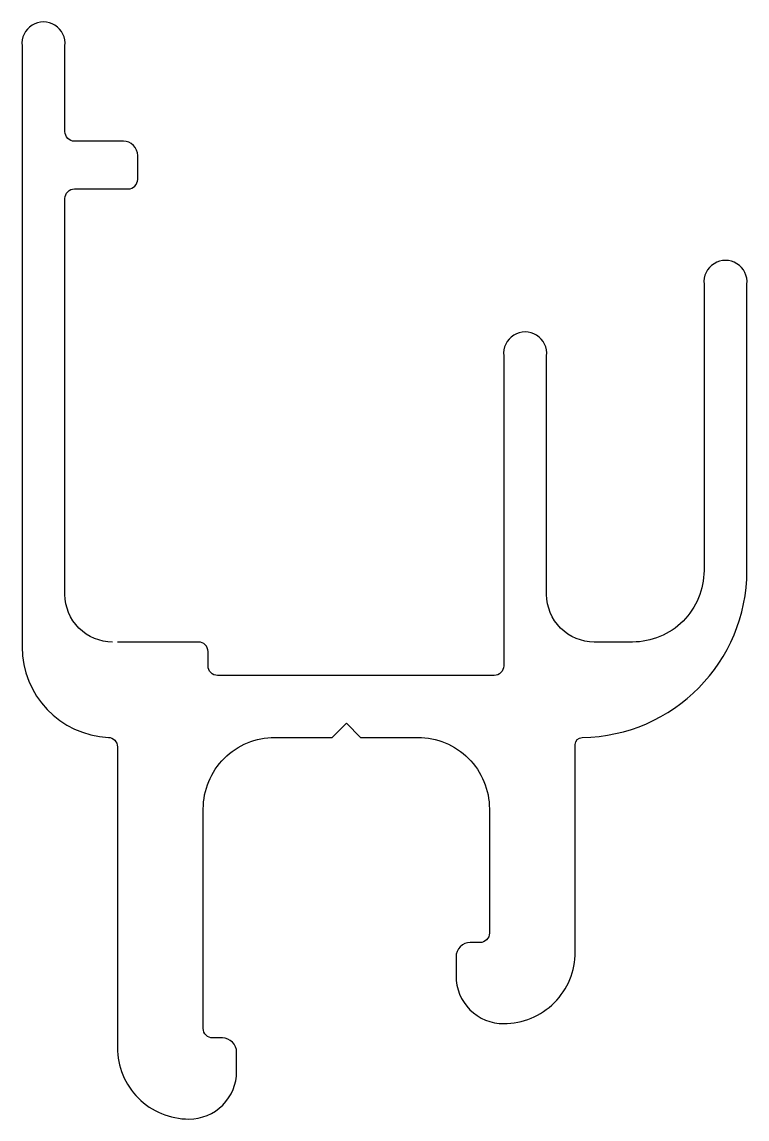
# Model space of a CAD drawing. Extents: x 1426.3 to 1441.5, y -14.7 to 8.3.
import ezdxf

# ---------------------------------------------------------------- set-up
doc = ezdxf.new("R2010")
doc.units = 0
doc.header["$LTSCALE"] = 15
doc.layers.get('0').update_dxf_attribs({"linetype": 'CONTINUOUS'})

msp = doc.modelspace()

# ---------------------------------------------------------------- linework, layer by layer
msp.add_lwpolyline([(1428.204, -4.728, -0.414214), (1427.204, -3.728), (1427.204, 4.572, -0.414214), (1427.404, 4.772), (1428.529, 4.772, 0.414214), (1428.729, 4.972), (1428.729, 5.472, 0.414214), (1428.429, 5.772), (1427.404, 5.772, -0.414214), (1427.204, 5.972), (1427.204, 7.772, 1.111111), (1426.304, 7.772), (1426.304, -4.828, 0.400329), (1428.114, -6.726, -0.400329), (1428.304, -6.926), (1428.304, -13.228, 0.414214), (1429.804, -14.728, 0.414214), (1430.804, -13.728), (1430.804, -13.328, 0.414214), (1430.504, -13.028), (1430.304, -13.028, -0.414214), (1430.104, -12.828), (1430.104, -8.228, -0.414214), (1431.604, -6.728), (1432.804, -6.728), (1433.104, -6.428), (1433.404, -6.728), (1434.604, -6.728, -0.414214), (1436.104, -8.228), (1436.104, -10.828, -0.414214), (1435.904, -11.028), (1435.704, -11.028, 0.414214), (1435.404, -11.328), (1435.404, -11.728, 0.414214), (1436.404, -12.728, 0.414214), (1437.904, -11.228), (1437.904, -6.878, -0.410207), (1438.052, -6.728), (1438.052, -6.728, 0.410207), (1441.504, -3.228), (1441.504, 2.772, 1.111111), (1440.604, 2.772), (1440.604, -3.228, -0.414214), (1439.104, -4.728), (1438.304, -4.728, -0.414214), (1437.304, -3.728), (1437.304, 1.272, 1.111111), (1436.404, 1.272), (1436.404, -5.228, -0.414214), (1436.204, -5.428), (1430.404, -5.428, -0.414214), (1430.204, -5.228), (1430.204, -4.928, 0.414214), (1430.004, -4.728), (1428.304, -4.728)], format="xyb")

doc.saveas('drawing.dxf')
